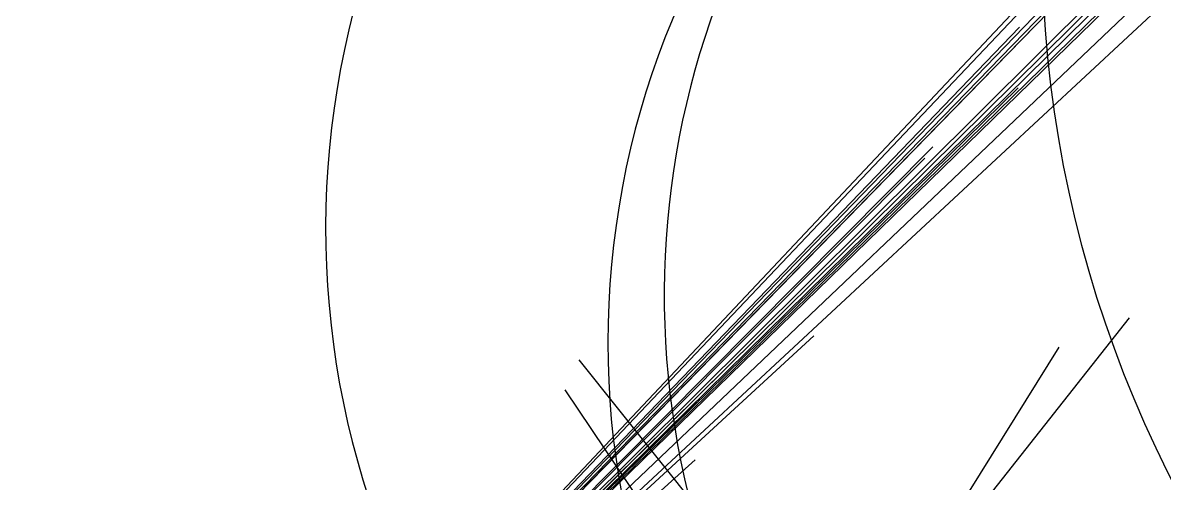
# Model space of a CAD drawing. Header units: metres. Extents: x -97627 to 118814, y -85936 to 96701.
# Drawn here: x 0 to 40052, y 20351 to 36498 of the extents above; entities that cross this region are included whole.
import ezdxf

# ---------------------------------------------------------------- set-up
doc = ezdxf.new("R2010")
doc.units = ezdxf.units.M

msp = doc.modelspace()

# ---------------------------------------------------------------- linework, layer by layer
at = {"layer": 'MCD_Layer_0'}
for p in [(91708.547126, 96700.547126), (91708.515876, 96700.515876), (90083.797119, 95568.67212), (90083.765869, 95568.64087), (99897.672117, 92765.672117), (99897.640867, 92765.640867), (73521.297124, 71775.547123), (73521.265874, 71775.515873), (63718.46105, 65285.46105), (63718.445425, 65285.445425), (67677.672102, 64321.773552), (67677.640852, 64321.757927), (38517.211065, 38276.773564), (38517.19544, 38276.757939), (34932.554798, 34213.398549), (34932.539173, 34213.382924), (31928.699274, 32152.949274), (31928.691462, 32152.941461), (31657.902407, 31755.433658), (31657.894595, 31755.425845), (27753.746155, 25522.714905), (27753.738343, 25522.707093), (23645.16803, 23199.79303), (23645.160218, 23199.785218), (23593.121153, 21168.730528), (23593.11334, 21168.722716)]:
    msp.add_line(p, (0, 0), dxfattribs=at)
for centre, radius, start, end in [((77288.852817, 39354.658783), 41524.765547, 81.377355, 62.356546), ((31177.558658, 30287.853589), 43467.162766, 224.170708, 46.082267), ((51925.510016, 26950.633443), 29417.851189, 132.231537, 76.832773), ((49950.630808, 25297.351416), 29419.365476, 89.082553, 60.758481)]:
    msp.add_arc(centre, radius, start, end, dxfattribs=at)
at = {"layer": 'MCD_Layer_1'}
msp.add_arc((40827.381304, 29270.97936), 30201.522336, 56.299137, 39.771009, dxfattribs=at)
at = {"layer": 'MCD_Layer_2'}
for p in [(96333.422128, 94653.547128), (96333.390878, 94653.515878), (59661.398561, 61748.523561), (59661.382936, 61748.507936), (24813.543026, 24508.386776), (24813.535213, 24508.378963)]:
    msp.add_line(p, (0, 0), dxfattribs=at)
at = {"layer": 'MCD_Layer_2147680256'}
for p in [(64187.71875, 66029.140831), (63026.71875, 61336.601713), (58898.46875, 60583.664191), (39271.25, 38820.289211), (34977.75, 36351.195464)]:
    msp.add_line(p, (0, 0), dxfattribs=at)
at = {"layer": 'MCD_Layer_2147876864'}
for p, q in [((38820.28125, 26150.535231), (18172.894605, 0)), ((36351.1875, 25116.753982), (20684.269608, 0)), ((19510.515625, 24675.082104), (39271.25796, 0)), ((19019.84375, 23619.035234), (34977.757967, 0))]:
    msp.add_line(p, q, dxfattribs=at)

doc.saveas('drawing.dxf')
